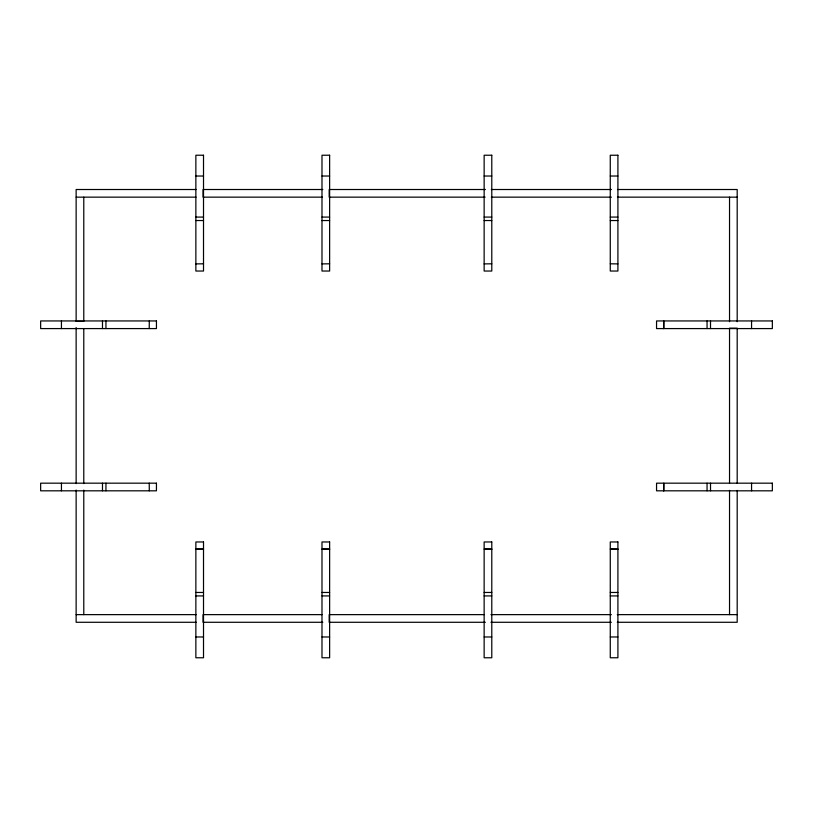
<?xml version="1.0" encoding="UTF-8"?>
<svg xmlns="http://www.w3.org/2000/svg" width="813" height="813" viewBox="0 0 813 813"><rect width="100%" height="100%" fill="white"/><g stroke="black" fill="none" stroke-linecap="round" stroke-linejoin="round"><path stroke-width="1.22" d="M195.862 176.025L203.514 176.025M321.989 176.025L329.631 176.025M484.142 176.025L491.784 176.025M610.268 176.025L617.91 176.025M196.035 189.51L76.137 189.51L76.137 321.399L83.78 321.399L83.78 197.153M322.832 189.51L203.047 189.51L203.047 197.153L322.375 197.153M485.412 189.51L329.174 189.51L329.174 197.153L485.137 197.153M491.326 189.51L611.417 189.51M617.453 189.51L737.188 189.51L737.188 321.724M76.137 197.153L196.035 197.153M491.326 197.153L611.417 197.153M617.453 197.153L737.188 197.153M195.862 217.081L203.514 217.081M321.989 217.081L329.631 217.081M484.142 217.081L491.784 217.081M610.268 217.081L617.91 217.081M195.862 220.536L203.514 220.536M321.989 220.536L329.631 220.536M484.142 220.536L491.784 220.536M610.268 220.536L617.91 220.536M195.862 263.89L203.514 263.808M321.989 263.89L329.631 263.808M484.142 263.89L491.784 263.808M610.268 263.808L617.91 263.89M195.862 592.464L203.514 592.464M321.989 592.464L329.631 592.464M484.142 592.464L491.784 592.464M610.268 592.464L617.91 592.464M195.862 595.919L203.514 595.919M321.989 595.919L329.631 595.919M484.142 595.919L491.784 595.919M610.268 595.919L617.91 595.919M76.137 614.638L196.218 614.638M321.989 614.638L203.047 614.638L203.047 622.28L322.832 622.28M484.142 614.638L329.174 614.638L329.174 622.28L485.402 622.28M490.94 614.638L611.366 614.638M617.28 614.638L737.188 614.638M196.218 622.28L76.137 622.28L76.137 490.056M490.94 622.28L611.366 622.28M617.28 622.28L737.188 622.28L737.188 490.381M195.862 636.975L203.514 636.975M321.989 636.975L329.631 636.975M484.142 636.975L491.784 636.975M610.268 636.975L617.91 636.975M751.558 320.942L751.558 328.584M751.558 483.176L751.558 490.818M737.188 483.196L737.188 328.157L729.535 328.157L729.535 483.196M729.535 197.153L729.535 321.724M729.535 490.381L729.535 614.638M710.511 320.942L710.511 328.584M710.511 483.176L710.511 490.818M707.056 320.942L707.056 328.584M707.056 483.176L707.056 490.818M149.307 320.942L149.216 328.584M149.216 483.176L149.307 490.818M105.944 320.942L105.944 328.584M105.944 483.176L105.944 490.818M102.489 320.942L102.489 328.584M102.489 483.176L102.489 490.818M83.78 328.584L83.78 483.633M83.78 490.056L83.78 614.638M76.137 327.548L76.137 483.633M61.442 320.942L61.442 328.584M61.442 483.176L61.442 490.818M203.514 155.232L195.862 155.232L195.862 271.034L203.514 271.034L203.514 155.232M329.631 155.232L321.989 155.232L321.989 271.034L329.631 271.034L329.631 155.232M491.784 155.232L484.142 155.232L484.142 271.034L491.784 271.034L491.784 155.232M617.91 155.232L610.268 155.232L610.268 271.034L617.91 271.034L617.91 155.232M156.442 320.942L40.65 320.942L40.65 328.584L156.442 328.584L156.452 320.942M772.35 320.942L656.558 320.942L656.548 328.584L772.35 328.584L772.35 320.942M156.442 483.176L40.65 483.176L40.65 490.818L156.442 490.818L156.452 483.176M772.35 483.176L656.558 483.176L656.548 490.818L772.35 490.818L772.35 483.176M203.514 541.966L195.862 541.966L195.862 657.768L203.514 657.768L203.514 541.966M329.631 541.966L321.989 541.966L321.989 657.768L329.631 657.768L329.631 541.966M491.784 541.966L484.142 541.966L484.142 657.768L491.784 657.768L491.784 541.966M617.91 541.966L610.268 541.966L610.268 657.768L617.91 657.768L617.91 541.966M203.514 549.11L195.862 549.11L203.514 549.192M329.631 549.11L321.989 549.11L329.631 549.192M491.784 549.11L484.142 549.11L491.784 549.192M617.91 549.11L610.268 549.11L617.91 549.192M663.784 328.584L663.784 320.942L663.693 328.584M663.784 490.818L663.784 483.176L663.693 490.818"/></g></svg>
